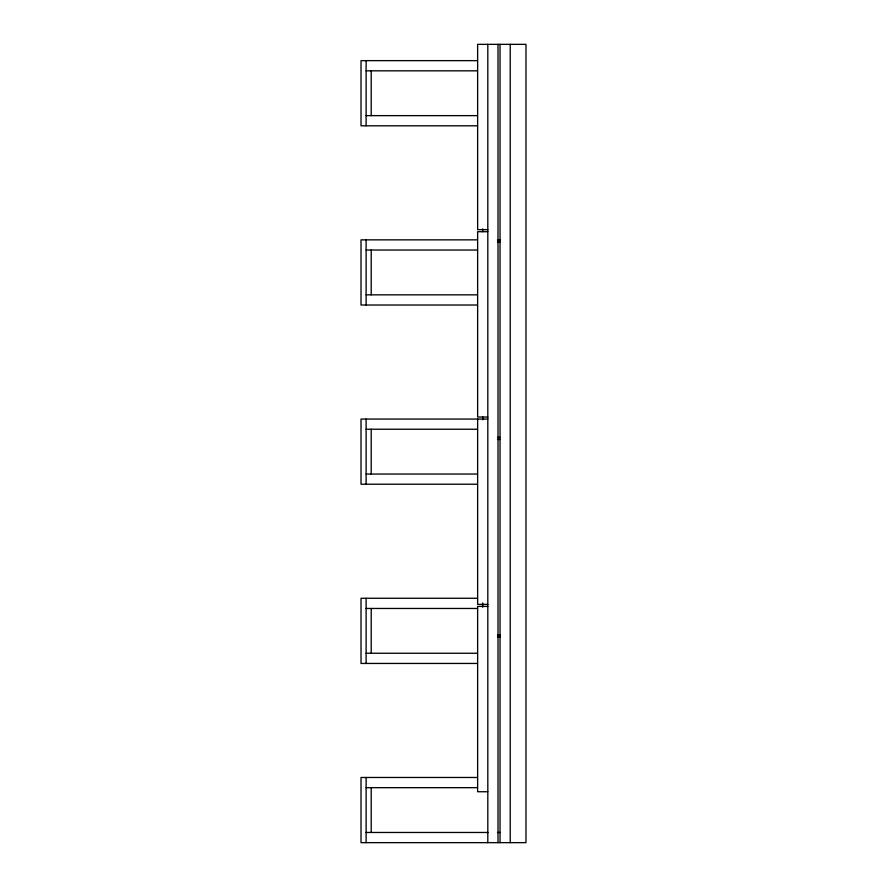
<?xml version="1.0" encoding="UTF-8"?>
<svg xmlns="http://www.w3.org/2000/svg" width="887" height="887" viewBox="0 0 887 887"><rect width="100%" height="100%" fill="white"/><g stroke="black" fill="none" stroke-linecap="round" stroke-linejoin="round"><path stroke-width="1.33" d="M477.317 60.638L361.02 60.638L361.02 125.81L477.317 125.81M366.109 70.827L477.317 70.827M366.109 115.632L477.317 115.632M487.817 229.666L477.638 229.666L477.638 44.35L525.98 44.35L525.98 842.65L361.02 842.65L361.02 777.478L477.317 777.478M487.817 231.707L477.638 231.707L477.638 417.023L487.817 417.023M477.317 239.856L361.02 239.856L361.02 305.017L477.317 305.017M497.496 239.856L500.035 239.856M497.496 241.885L500.035 241.885M366.109 250.034L477.317 250.034M366.109 294.839L477.317 294.839M487.817 419.063L361.02 419.063L361.02 484.224L477.317 484.224M366.109 429.241L477.317 429.241M497.496 437.391L500.035 437.391M497.496 439.431L500.035 439.431M366.109 474.046L477.317 474.046M477.317 598.27L361.02 598.27L361.02 663.443L477.317 663.443M487.817 604.38L477.638 604.38L477.638 419.063M487.817 606.42L477.638 606.42L477.638 791.736L487.817 791.736M366.109 608.46L477.317 608.46M497.496 634.926L500.035 634.926M497.496 636.966L500.035 636.966M366.109 653.253L477.317 653.253M366.109 787.667L477.317 787.667M366.109 832.472L488.305 832.472M497.496 832.472L500.035 832.472M510.225 44.35L510.225 842.65M500.035 44.35L500.035 842.65M498.006 44.35L498.006 842.65M487.817 44.35L487.817 842.65M482.728 228.835L482.728 231.729M482.728 416.912L482.728 419.773M482.728 602.916L482.728 607.151M371.209 70.827L371.209 115.632M371.209 250.034L371.209 294.839M371.209 429.241L371.209 474.046M371.209 608.46L371.209 653.253M371.209 787.667L371.209 832.472M366.109 60.638L366.109 125.81M366.109 239.856L366.109 305.017M366.109 419.063L366.109 484.224M366.109 598.27L366.109 663.443M366.109 777.478L366.109 842.65"/></g></svg>
